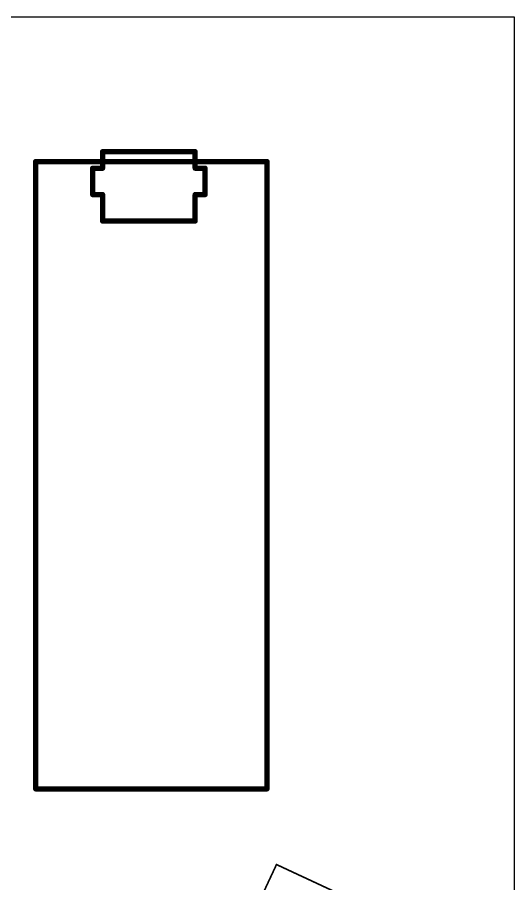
# Model space of a CAD drawing. Extents: x 0 to 155, y -1 to 106.
# Drawn here: x 116.7 to 154.9, y 39.7 to 106.3 of the extents above; entities that cross this region are included whole.
import ezdxf

# ---------------------------------------------------------------- set-up
doc = ezdxf.new("R2010")
doc.units = 0
doc.layers.add('20', color=7, linetype='CONTINUOUS')
doc.layers.add('21', color=253, linetype='CONTINUOUS')

msp = doc.modelspace()

# ---------------------------------------------------------------- linework, layer by layer
at = {"layer": '20'}
for p, q in [((154.92, 106.35), (0, 106.35)), ((154.92, -1.27), (154.92, 106.35))]:
    msp.add_line(p, q, dxfattribs=at)
at = {"layer": '21'}
for points, const_width in [([(130.3655, 96.012), (123.2535, 96.012)], 0.4064), ([(123.2535, 96.012), (123.2535, 94.742)], 0.4064), ([(130.3655, 94.742), (130.3655, 96.012)], 0.4064), ([(135.89, 95.25), (118.11, 95.25)], 0.4064), ([(118.11, 95.25), (118.11, 46.99)], 0.4064), ([(135.89, 46.99), (135.89, 95.25)], 0.4064), ([(123.2535, 94.742), (122.4915, 94.742)], 0.4064), ([(122.4915, 94.742), (122.4915, 92.71)], 0.4064), ([(131.1275, 94.742), (130.3655, 94.742)], 0.4064), ([(131.1275, 92.71), (131.1275, 94.742)], 0.4064), ([(122.4915, 92.71), (123.2535, 92.71)], 0.4064), ([(123.2535, 92.71), (123.2535, 90.678)], 0.4064), ([(130.3655, 90.678), (130.3655, 92.71)], 0.4064), ([(130.3655, 92.71), (131.1275, 92.71)], 0.4064), ([(123.2535, 90.678), (130.3655, 90.678)], 0.4064), ([(118.11, 46.99), (135.89, 46.99)], 0.4064), ([(129.0097, 24.8568), (136.6168, 41.1703)], 0.127), ([(136.6168, 41.1703), (152.9303, 33.5632)], 0.127)]:
    msp.add_lwpolyline(points, dxfattribs=dict(at, const_width=const_width))
for points, const_width in [([(123.2535, 96.1136, 1), (123.2535, 95.9104)], 0.2032), ([(123.3551, 96.012, 1), (123.1519, 96.012)], 0.2032), ([(130.4671, 96.012, 1), (130.2639, 96.012)], 0.2032), ([(130.3655, 95.9104, 1), (130.3655, 96.1136)], 0.2032), ([(118.11, 95.3516, 1), (118.11, 95.1484)], 0.2032), ([(118.2116, 95.25, 1), (118.0084, 95.25)], 0.2032), ([(135.9916, 95.25, 1), (135.7884, 95.25)], 0.2032), ([(135.89, 95.1484, 1), (135.89, 95.3516)], 0.2032), ([(122.4915, 94.8436, 1), (122.4915, 94.6404)], 0.2032), ([(122.5931, 94.742, 1), (122.3899, 94.742)], 0.2032), ([(123.1519, 94.742, 1), (123.3551, 94.742)], 0.2032), ([(123.2535, 94.6404, 1), (123.2535, 94.8436)], 0.2032), ([(130.3655, 94.8436, 1), (130.3655, 94.6404)], 0.2032), ([(130.2639, 94.742, 1), (130.4671, 94.742)], 0.2032), ([(131.2291, 94.742, 1), (131.0259, 94.742)], 0.2032), ([(131.1275, 94.6404, 1), (131.1275, 94.8436)], 0.2032), ([(122.4915, 92.8116, 1), (122.4915, 92.6084)], 0.2032), ([(122.3899, 92.71, 1), (122.5931, 92.71)], 0.2032), ([(123.3551, 92.71, 1), (123.1519, 92.71)], 0.2032), ([(123.2535, 92.6084, 1), (123.2535, 92.8116)], 0.2032), ([(130.4671, 92.71, 1), (130.2639, 92.71)], 0.2032), ([(130.3655, 92.8116, 1), (130.3655, 92.6084)], 0.2032), ([(131.0259, 92.71, 1), (131.2291, 92.71)], 0.2032), ([(131.1275, 92.6084, 1), (131.1275, 92.8116)], 0.2032), ([(123.2535, 90.7796, 1), (123.2535, 90.5764)], 0.2032), ([(123.1519, 90.678, 1), (123.3551, 90.678)], 0.2032), ([(130.2639, 90.678, 1), (130.4671, 90.678)], 0.2032), ([(130.3655, 90.5764, 1), (130.3655, 90.7796)], 0.2032), ([(118.11, 47.0916, 1), (118.11, 46.8884)], 0.2032), ([(118.0084, 46.99, 1), (118.2116, 46.99)], 0.2032), ([(135.7884, 46.99, 1), (135.9916, 46.99)], 0.2032), ([(135.89, 46.8884, 1), (135.89, 47.0916)], 0.2032), ([(136.6302, 41.1991, 1), (136.6034, 41.1416)], 0.0635), ([(136.6456, 41.1569, 1), (136.588, 41.1838)], 0.0635)]:
    msp.add_lwpolyline(points, format="xyb", dxfattribs=dict(at, const_width=const_width))

doc.saveas('drawing.dxf')
